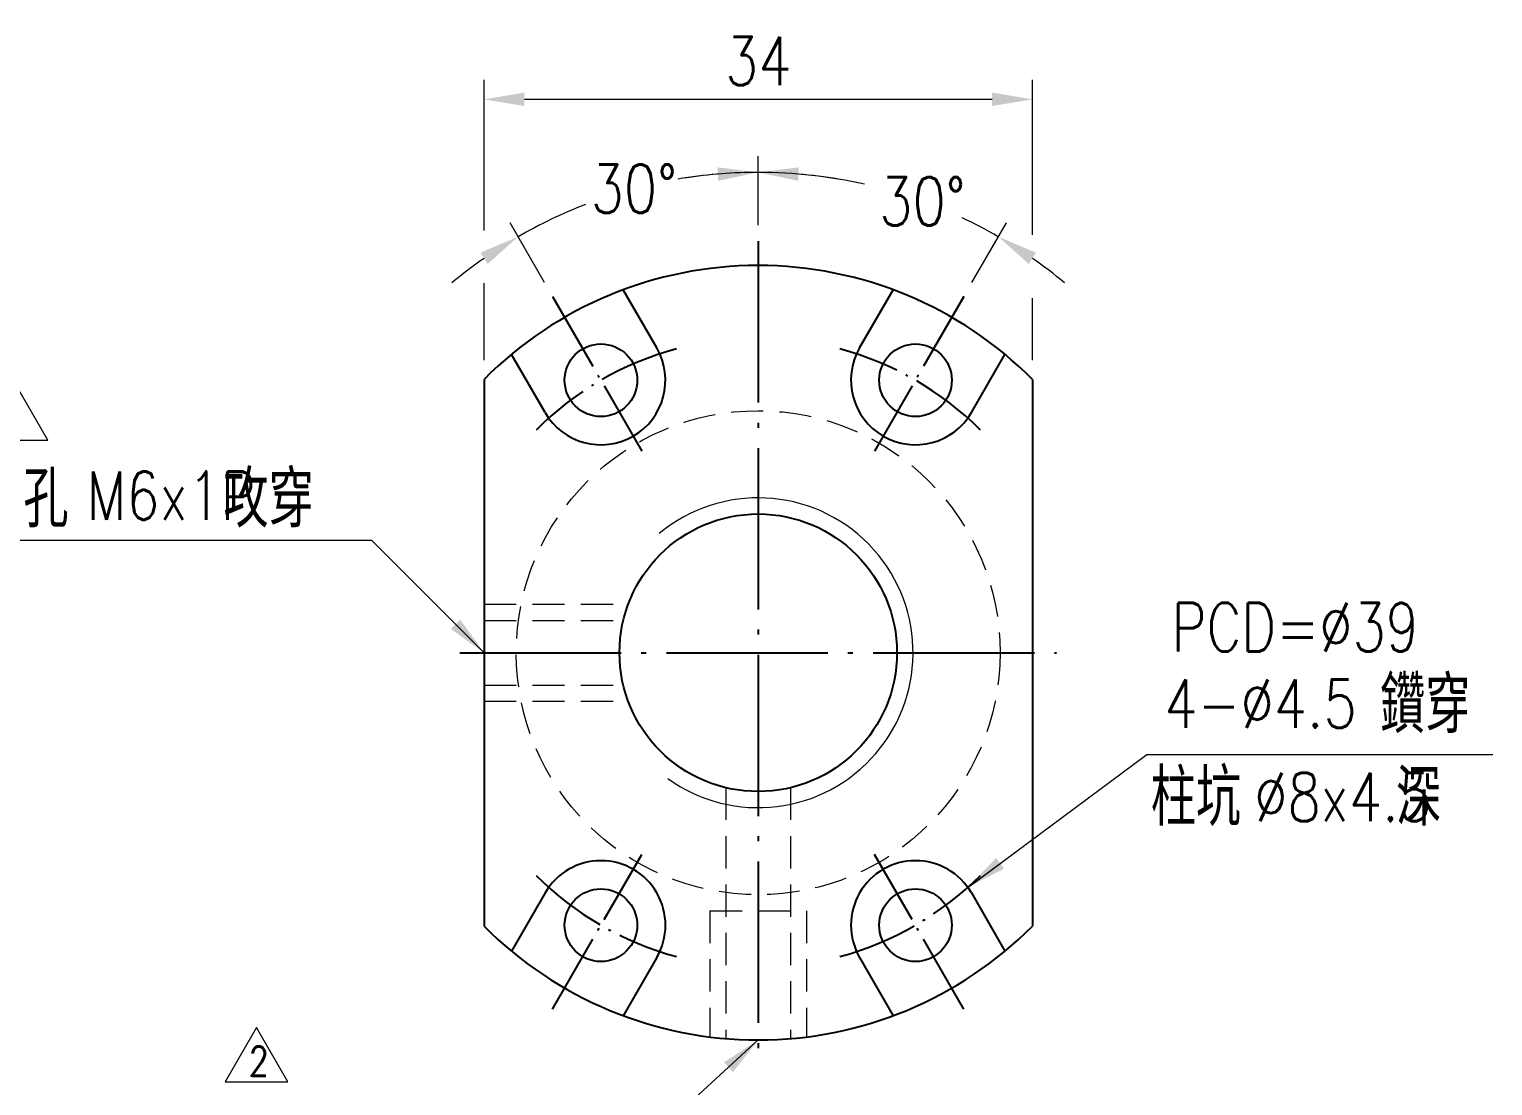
# Model space of a CAD drawing. Header units: millimetres. Extents: x 2335 to 2657, y 96 to 324.
# Drawn here: x 2457.4 to 2548.1, y 134.4 to 199.9 of the extents above; entities that cross this region are included whole.
import ezdxf

# ---------------------------------------------------------------- set-up
doc = ezdxf.new("R2010")
doc.units = ezdxf.units.MM
doc.header["$LTSCALE"] = 10
doc.linetypes.add('C', pattern=[2.5625, 2, -0.25, 0.0625, -0.25])
doc.linetypes.add('HIDDEN', pattern=[0.375, 0.25, -0.125])
doc.layers.get('0').update_dxf_attribs({"linetype": 'CONTINUOUS'})
doc.layers.get('DEFPOINTS').update_dxf_attribs({"linetype": 'CONTINUOUS'})
for name, color, linetype, lineweight in [('03', 94, 'CONTINUOUS', 15), ('04', 4, 'CONTINUOUS', 5), ('05', 5, 'HIDDEN', 9)]:
    doc.layers.add(name, color=color, linetype=linetype, lineweight=lineweight)
doc.layers.add('C', color=5, linetype='C')
doc.styles.add('BW_SIMPLEX', font='romans.shx', dxfattribs={"width": 0.8, "bigfont": 'chineset.shx'})
doc.styles.add('SIMPLEX', font='SIMPLEX.shx', dxfattribs={"width": 0.8, "height": 3, "bigfont": 'chineset.shx'})
doc.dimstyles.get("Standard").update_dxf_attribs({"dimscale": 0, "dimtxt": 6, "dimasz": 2.5, "dimexe": 1.2, "dimexo": 1.2, "dimgap": 1.5, "dimtad": 1, "dimdec": 3, "dimrnd": 0.0005, "dimdsep": 46, "dimtxsty": 'SIMPLEX', "dimcen": 0.09, "dimclrd": 256, "dimclre": 256, "dimclrt": 256, "dimadec": 1, "dimazin": 2, "dimtp": -0.1, "dimtm": 0.2, "dimtfac": 1, "dimtdec": 3, "dimtmove": 2, "dimatfit": 3, "dimfxl": 0, "dimtvp": 0.790698, "dimlwd": -1, "dimlwe": -1, "dimarcsym": 0})
doc.dimstyles.new('STANDARD$2', dxfattribs={"dimscale": 0, "dimtxt": 4, "dimasz": 2.5, "dimexe": 1, "dimexo": 1, "dimgap": 2.2, "dimtad": 0, "dimtih": 1, "dimtoh": 1, "dimdec": 3, "dimrnd": 0.0005, "dimdsep": 46, "dimtxsty": 'SIMPLEX', "dimcen": 0.09, "dimclrd": 256, "dimclre": 256, "dimclrt": 4, "dimadec": 1, "dimazin": 2, "dimtp": -0.1, "dimtm": 0.2, "dimtfac": 1, "dimtdec": 3, "dimtmove": 2, "dimatfit": 3, "dimfxl": 0, "dimtvp": 0.790698, "dimlwd": -1, "dimlwe": -1, "dimarcsym": 0})
doc.dimstyles.new('STANDARD$7', dxfattribs={"dimscale": 0, "dimtxt": 4, "dimasz": 2.5, "dimexe": 1.2, "dimexo": 1.2, "dimgap": 1.2, "dimtad": 1, "dimdec": 3, "dimrnd": 0.0005, "dimdsep": 46, "dimtxsty": 'SIMPLEX', "dimcen": 0.09, "dimclrd": 256, "dimclre": 256, "dimclrt": 4, "dimadec": 1, "dimazin": 2, "dimtp": -0.1, "dimtm": 0.2, "dimtfac": 1, "dimtdec": 3, "dimtmove": 2, "dimatfit": 3, "dimfxl": 0, "dimtvp": 0.790698, "dimlwd": -1, "dimlwe": -1, "dimarcsym": 0})

# ---------------------------------------------------------------- blocks, each defined once
blk = doc.blocks.new('*D59')
at = {"layer": '03', "color": 6}
for p, q in [((2485.554, 187.401), (2485.554, 196.722)), ((2519.554, 187.119), (2519.554, 196.722)), ((2488.054, 195.522), (2517.054, 195.522)), ((2485.554, 179.363), (2485.554, 184.13)), ((2519.554, 179.363), (2519.554, 183.206))]:
    blk.add_line(p, q, dxfattribs=at)
for points in [[(2488.054, 195.938), (2488.054, 195.105), (2485.554, 195.522)], [(2517.054, 195.938), (2517.054, 195.105), (2519.554, 195.522)]]:
    blk.add_solid(points, dxfattribs=at)
at = {"layer": 'DEFPOINTS', "color": 0}
for p in [(2519.554, 195.522), (2485.554, 178.163), (2519.554, 178.163)]:
    blk.add_point(p, dxfattribs=at)
at = {"layer": '03', "color": 3, "insert": (2502.554, 197.894), "char_height": 3, "attachment_point": 5, "style": 'SIMPLEX'}
blk.add_mtext('34', dxfattribs=at)
blk = doc.blocks.new('*D60')
at = {"layer": '03', "color": 6}
for p, q in [((2502.554, 187.722), (2502.554, 191.993)), ((2489.304, 184.172), (2487.168, 187.871))]:
    blk.add_line(p, q, dxfattribs=at)
for start, end in [(90, 98.80167), (80.37445, 85.18723), (111.07969, 120), (124.81277, 129.62555)]:
    blk.add_arc((2502.554, 161.222), 29.771, start, end, dxfattribs=at)
for points in [[(2505.034, 190.472), (2505.069, 191.305), (2502.554, 190.993)], [(2485.334, 186.017), (2485.781, 185.313), (2487.668, 187.005)]]:
    blk.add_solid(points, dxfattribs=at)
at = {"layer": 'DEFPOINTS', "color": 0}
for p in [(2497.384, 190.541), (2502.554, 186.722), (2489.804, 183.306), (2495.804, 172.913), (2502.554, 135.722)]:
    blk.add_point(p, dxfattribs=at)
at = {"layer": '03', "color": 3, "insert": (2494.848, 189.979), "char_height": 3, "attachment_point": 5, "style": 'SIMPLEX'}
blk.add_mtext('30°', dxfattribs=at)
blk = doc.blocks.new('*D61')
at = {"layer": '03', "color": 6}
for p, q in [((2502.554, 187.722), (2502.554, 191.993)), ((2515.804, 184.172), (2517.939, 187.871))]:
    blk.add_line(p, q, dxfattribs=at)
for start, end in [(94.81277, 99.62555), (77.20439, 90), (60, 64.85315), (50.37445, 55.18723)]:
    blk.add_arc((2502.554, 161.222), 29.771, start, end, dxfattribs=at)
for points in [[(2500.038, 191.305), (2500.073, 190.472), (2502.554, 190.993)], [(2519.327, 185.313), (2519.773, 186.017), (2517.439, 187.005)]]:
    blk.add_solid(points, dxfattribs=at)
at = {"layer": 'DEFPOINTS', "color": 0}
for p in [(2507.723, 190.541), (2502.554, 186.722), (2515.304, 183.306), (2509.304, 172.913), (2502.554, 135.722)]:
    blk.add_point(p, dxfattribs=at)
at = {"layer": '03', "color": 3, "insert": (2512.736, 189.198), "char_height": 3, "attachment_point": 5, "style": 'SIMPLEX'}
blk.add_mtext('30°', dxfattribs=at)

msp = doc.modelspace()

# ---------------------------------------------------------------- linework, layer by layer
for p, q in [((2496.2678, 180.1096), (2494.1856, 183.716)), ((2508.8396, 180.1096), (2510.9217, 183.716)), ((2489.3396, 176.1096), (2487.2574, 179.716)), ((2515.7678, 176.1096), (2517.8499, 179.716)), ((2485.5537, 178.1632), (2485.5537, 144.281)), ((2519.5537, 178.1632), (2519.5537, 144.281)), ((2489.3396, 146.3346), (2487.2574, 142.7282)), ((2515.7678, 146.3346), (2517.8499, 142.7282)), ((2496.2678, 142.3346), (2494.1856, 138.7282)), ((2508.8396, 142.3346), (2510.9217, 138.7282))]:
    msp.add_line(p, q)
for centre, radius in [((2492.8037, 178.1096), 2.25), ((2512.3037, 178.1096), 2.25), ((2502.5537, 161.2221), 8.6), ((2492.8037, 144.3346), 2.25), ((2512.3037, 144.3346), 2.25)]:
    msp.add_circle(centre, radius)
for centre, radius, start, end in [((2502.5537, 161.2221), 24, 44.900528, 135.099472), ((2492.8037, 178.1096), 4, 210, 30), ((2512.3037, 178.1096), 4, 150, 330), ((2492.8037, 144.3346), 4, 330, 150), ((2512.3037, 144.3346), 4, 30, 210), ((2502.5537, 161.2221), 24, 224.900528, 315.099472)]:
    msp.add_arc(centre, radius, start, end)
at = {"layer": '03', "color": 3}
for points in [[(2458.5048, 174.4017), (2456.567, 177.758), (2454.6292, 174.4017)], [(2473.3844, 134.6328), (2471.4466, 137.9891), (2469.5088, 134.6328)]]:
    msp.add_lwpolyline(points, close=True, dxfattribs=at)
at = {"layer": '04'}
msp.add_arc((2502.5537, 161.2221), 9.6, 234.334401, 129.716544, dxfattribs=at)
at = {"layer": '05', "ltscale": 0.8}
for p, q in [((2485.5537, 164.2221), (2494.4939, 164.2221)), ((2485.5537, 163.2221), (2494.1894, 163.2221)), ((2485.5537, 159.2221), (2494.1894, 159.2221)), ((2485.5537, 158.2221), (2494.4939, 158.2221)), ((2500.5537, 152.8579), (2500.5537, 137.3056)), ((2504.5537, 152.8579), (2504.5537, 137.3056)), ((2499.5537, 145.2221), (2499.5537, 137.4103)), ((2499.5537, 145.2221), (2505.5537, 145.2221)), ((2505.5537, 145.2221), (2505.5537, 137.4103))]:
    msp.add_line(p, q, dxfattribs=at)
msp.add_circle((2502.5537, 161.2221), 15, dxfattribs=at)
at = {"layer": 'C', "color": 1, "ltscale": 0.5}
for p, q in [((2502.5537, 186.7221), (2502.5537, 135.7221)), ((2484.0537, 161.2221), (2521.0537, 161.2221))]:
    msp.add_line(p, q, dxfattribs=at)
at = {"layer": 'C', "color": 1, "ltscale": 0.25}
for p, q in [((2489.8037, 183.3057), (2495.3396, 173.7171)), ((2515.3037, 183.3057), (2509.7677, 173.7171)), ((2489.8037, 139.1384), (2495.3396, 148.727)), ((2515.3037, 139.1384), (2509.7677, 148.727))]:
    msp.add_line(p, q, dxfattribs=at)
for start, end in [(105.055013, 134.944987), (45.055013, 74.944987), (225.055013, 254.944987), (285.055013, 314.944987)]:
    msp.add_arc((2502.5537, 161.2221), 19.5, start, end, dxfattribs=at)

# ---------------------------------------------------------------- texts
at = {"color": 3, "insert": (2470.9692, 136.8091), "char_height": 1.8, "width": 1.084223, "attachment_point": 1, "style": 'BW_SIMPLEX'}
msp.add_mtext('2', dxfattribs=at)
at = {"layer": '03', "color": 3, "style": 'SIMPLEX'}
for s, insert, char_height, attachment_point in [('油孔     攻穿', (2454.1972, 168.9777), 3.5, 7), ('M6x1P', (2460.9131, 169.4563), 3, 7), ('PCD=%%C39', (2543.5116, 161.3087), 3, 9), ('鑽穿', (2541.1035, 156.2328), 3.5, 7), ('4-%%C4.5', (2539.6591, 156.5691), 3, 9), ('柱坑     深', (2526.8902, 150.4758), 3.5, 7), ('%%C8x4.5', (2544.3154, 150.775), 3, 9)]:
    msp.add_mtext(s, dxfattribs=dict(at, insert=insert, char_height=char_height, attachment_point=attachment_point))

# ---------------------------------------------------------------- dimensions: what is measured, and where the dimension line sits
at = {"layer": '03'}
dim = msp.add_linear_dim(base=(2519.5537, 195.5215), p1=(2485.5537, 178.1632), p2=(2519.5537, 178.1632), dimstyle='Standard', override={"dimscale": 1, "dimtxt": 3, "dimtad": 0, "dimtoh": 1, "dimclrd": 6, "dimclre": 6, "dimclrt": 3}, dxfattribs=at)
dim.commit()
dim.dimension.update_dxf_attribs({"geometry": '*D59', "text_midpoint": (2502.5537, 197.8936)})
dim = msp.add_angular_dim_2l(base=(2497.384, 190.5409), line1=((2502.5537, 186.7221), (2502.5537, 135.7221)), line2=((2489.8037, 183.3057), (2495.8037, 172.9134)), dimstyle='STANDARD$2', override={"dimscale": 1, "dimtxt": 3, "dimclrd": 6, "dimclre": 6, "dimclrt": 3, "dimtmove": 1}, dxfattribs=at)
dim.commit()
dim.dimension.update_dxf_attribs({"geometry": '*D60', "text_midpoint": (2494.8483, 189.9788)})
dim = msp.add_angular_dim_2l(base=(2507.7233, 190.5409), line1=((2515.3037, 183.3057), (2509.3037, 172.9134)), line2=((2502.5537, 186.7221), (2502.5537, 135.7221)), dimstyle='STANDARD$2', override={"dimscale": 1, "dimtxt": 3, "dimclrd": 6, "dimclre": 6, "dimclrt": 3}, dxfattribs=at)
dim.commit()
dim.dimension.update_dxf_attribs({"geometry": '*D61', "text_midpoint": (2512.736, 189.1978), "dimtype": 162})

# ---------------------------------------------------------------- leaders
for points in [[(2485.5537, 161.2221), (2478.5924, 168.1833), (2453.5631, 168.1833)], [(2515.5444, 146.6793), (2526.64, 154.9161), (2548.0903, 154.9161)], [(2502.5537, 137.2221), (2494.1172, 129.4915), (2468.1031, 129.4915)]]:
    msp.add_leader(points, dimstyle='STANDARD$7', override={"dimscale": 1, "dimtxt": 3, "dimgap": 1.2, "dimtad": 0, "dimtoh": 1, "dimclrd": 6, "dimclre": 6, "dimclrt": 3}, dxfattribs=at)

doc.saveas('drawing.dxf')
